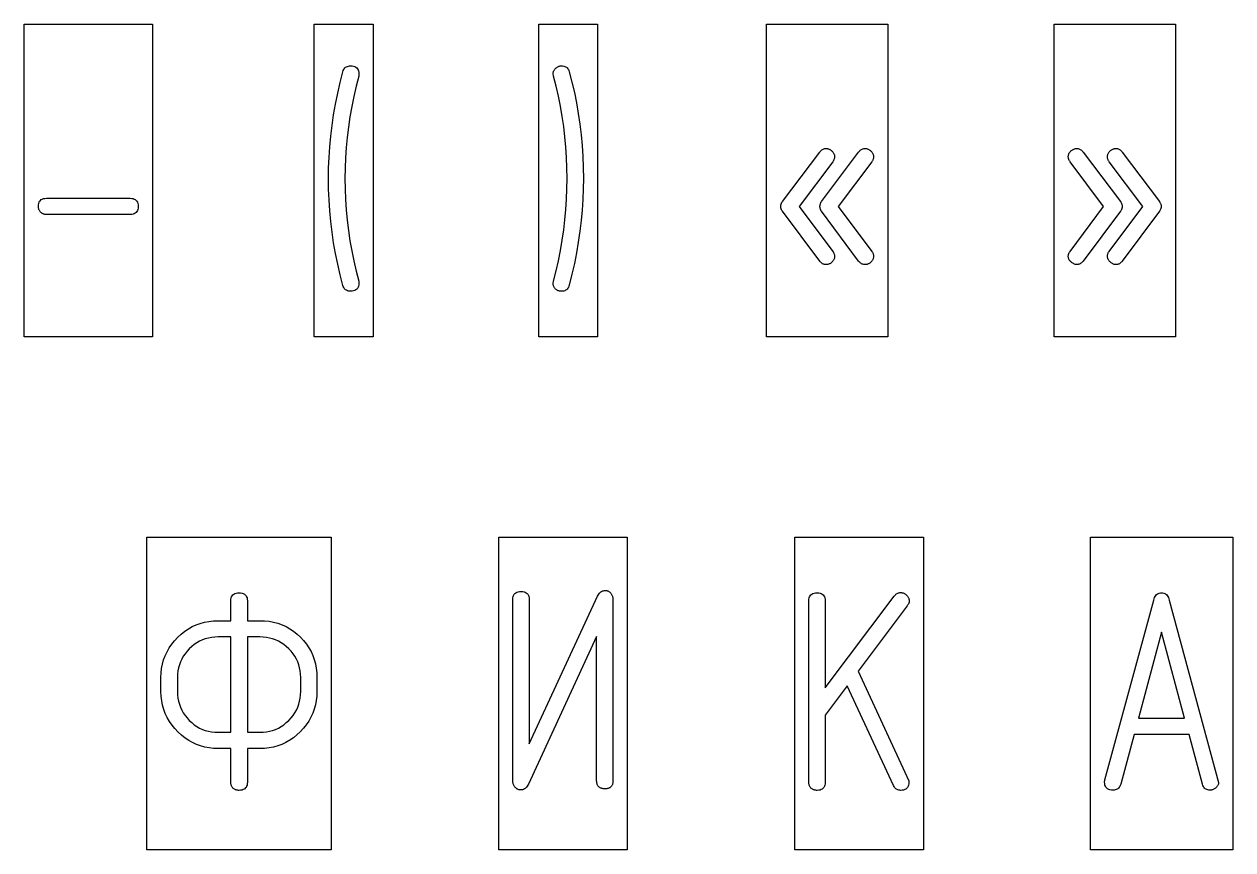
# Model space of a CAD drawing. Extents: x 0 to 347, y -110 to 9.
# Drawn here: x 47.23 to 89.77, y -110.41 to -81.36 of the extents above; entities that cross this region are included whole.
import ezdxf

# ---------------------------------------------------------------- set-up
doc = ezdxf.new("R2010")
doc.units = 0
for name, color, linetype in [('GOST_FRAME', 4, 'CONTINUOUS'), ('GOST_PUNCT', 5, 'CONTINUOUS'), ('GOST_SAMPLE', 2, 'CONTINUOUS')]:
    doc.layers.add(name, color=color, linetype=linetype)

msp = doc.modelspace()

# ---------------------------------------------------------------- linework, layer by layer
at = {"layer": 'GOST_FRAME'}
for points in [[(47.2276, -81.3574), (51.7409, -81.3574), (51.7409, -92.3574), (47.2276, -92.3574)], [(57.4385, -81.3574), (59.51, -81.3574), (59.51, -92.3574), (57.4385, -92.3574)], [(65.3488, -81.3574), (67.412, -81.3574), (67.412, -92.3574), (65.3488, -92.3574)], [(73.3588, -81.3574), (77.6229, -81.3574), (77.6229, -92.3574), (73.3588, -92.3574)], [(83.4784, -81.3574), (87.7508, -81.3574), (87.7508, -92.3574), (83.4784, -92.3574)], [(51.5432, -99.4106), (58.0332, -99.4106), (58.0332, -110.4106), (51.5432, -110.4106)], [(63.9302, -99.4106), (68.4518, -99.4106), (68.4518, -110.4106), (63.9302, -110.4106)], [(74.3488, -99.4106), (78.8787, -99.4106), (78.8787, -110.4106), (74.3488, -110.4106)], [(84.7591, -99.4106), (89.7708, -99.4106), (89.7708, -110.4106), (84.7591, -110.4106)]]:
    msp.add_lwpolyline(points, close=True, dxfattribs=at)
at = {"layer": 'GOST_PUNCT'}
for points in [[(58.7193, -90.7558), (58.6777, -90.7537), (58.6392, -90.7475), (58.6039, -90.7371), (58.5718, -90.7226), (58.5428, -90.7039), (58.5169, -90.6811), (58.4943, -90.6541), (58.4748, -90.6229), (58.4584, -90.5876), (58.4452, -90.5482), (58.3489, -90.1742), (58.2628, -89.7997), (58.1868, -89.4247), (58.1209, -89.0492), (58.0652, -88.6732), (58.0196, -88.2967), (57.9841, -87.9197), (57.9588, -87.5422), (57.9436, -87.1642), (57.9385, -86.7857), (57.9436, -86.4148), (57.9588, -86.0429), (57.9841, -85.6699), (58.0196, -85.296), (58.0652, -84.9211), (58.1209, -84.5452), (58.1868, -84.1683), (58.2628, -83.7904), (58.3489, -83.4115), (58.4452, -83.0316), (58.4584, -82.9921), (58.4748, -82.9568), (58.4943, -82.9257), (58.5169, -82.8987), (58.5428, -82.8758), (58.5718, -82.8571), (58.6039, -82.8426), (58.6392, -82.8322), (58.6777, -82.826), (58.7193, -82.8239), (58.7745, -82.8267), (58.8239, -82.8352), (58.8675, -82.8493), (58.9053, -82.8691), (58.9373, -82.8945), (58.9635, -82.9256), (58.9838, -82.9623), (58.9983, -83.0047), (59.0071, -83.0527), (59.01, -83.1063), (59.0017, -83.1811), (58.9101, -83.54), (58.8282, -83.8993), (58.756, -84.259), (58.6934, -84.6189), (58.6404, -84.9792), (58.597, -85.3399), (58.5633, -85.7008), (58.5392, -86.0621), (58.5248, -86.4238), (58.5199, -86.7857), (58.5248, -87.1552), (58.5392, -87.5229), (58.5633, -87.8888), (58.597, -88.2528), (58.6404, -88.615), (58.6934, -88.9754), (58.756, -89.334), (58.8282, -89.6907), (58.9101, -90.0456), (59.0017, -90.3987), (59.01, -90.4734), (59.0071, -90.5271), (58.9983, -90.5751), (58.9838, -90.6174), (58.9635, -90.6542), (58.9373, -90.6852), (58.9053, -90.7106), (58.8675, -90.7304), (58.8239, -90.7445), (58.7745, -90.753)], [(66.4136, -90.5399), (66.4004, -90.5809), (66.3841, -90.6176), (66.3645, -90.65), (66.3419, -90.6781), (66.316, -90.7018), (66.287, -90.7213), (66.2549, -90.7364), (66.2196, -90.7472), (66.1811, -90.7537), (66.1395, -90.7558), (66.115, -90.7551), (66.0914, -90.7528), (66.0685, -90.7491), (66.0465, -90.7439), (66.0253, -90.7371), (66.005, -90.7289), (65.9855, -90.7192), (65.9668, -90.708), (65.9489, -90.6953), (65.9319, -90.6811), (65.9161, -90.6655), (65.902, -90.6488), (65.8895, -90.631), (65.8787, -90.612), (65.8696, -90.5918), (65.8621, -90.5704), (65.8563, -90.5479), (65.8522, -90.5243), (65.8497, -90.4994), (65.8488, -90.4734), (65.8571, -90.3987), (65.9487, -90.0396), (66.0306, -89.6801), (66.1028, -89.32), (66.1654, -88.9595), (66.2184, -88.5984), (66.2618, -88.2369), (66.2955, -87.8748), (66.3196, -87.5123), (66.3341, -87.1493), (66.3389, -86.7857), (66.3341, -86.4178), (66.3196, -86.0515), (66.2955, -85.6869), (66.2618, -85.3239), (66.2184, -84.9626), (66.1654, -84.603), (66.1028, -84.245), (66.0306, -83.8887), (65.9487, -83.5341), (65.8571, -83.1811), (65.8488, -83.098), (65.8497, -83.0767), (65.8523, -83.0558), (65.8567, -83.0355), (65.8628, -83.0156), (65.8706, -82.9963), (65.8802, -82.9774), (65.8916, -82.9591), (65.9047, -82.9412), (65.9195, -82.9238), (65.936, -82.907), (65.9538, -82.8912), (65.9721, -82.8771), (65.991, -82.8646), (66.0105, -82.8538), (66.0305, -82.8447), (66.0512, -82.8372), (66.0724, -82.8314), (66.0942, -82.8272), (66.1166, -82.8248), (66.1395, -82.8239), (66.1811, -82.826), (66.2196, -82.8322), (66.2549, -82.8426), (66.287, -82.8571), (66.316, -82.8758), (66.3419, -82.8987), (66.3645, -82.9257), (66.3841, -82.9568), (66.4004, -82.9921), (66.4136, -83.0316), (66.5083, -83.395), (66.593, -83.7611), (66.6678, -84.1299), (66.7326, -84.5013), (66.7874, -84.8754), (66.8322, -85.2522), (66.8671, -85.6316), (66.892, -86.0136), (66.907, -86.3983), (66.912, -86.7857), (66.907, -87.1551), (66.892, -87.5259), (66.8671, -87.898), (66.8322, -88.2714), (66.7874, -88.6462), (66.7326, -89.0223), (66.6678, -89.3997), (66.593, -89.7784), (66.5083, -90.1585)], [(75.4535, -89.8173), (75.4273, -89.816), (75.402, -89.8123), (75.3775, -89.8061), (75.3538, -89.7973), (75.331, -89.7861), (75.309, -89.7724), (75.2878, -89.7562), (75.2674, -89.7375), (75.2479, -89.7164), (75.2292, -89.6927), (73.9169, -87.9402), (73.9059, -87.9251), (73.896, -87.9096), (73.8873, -87.8939), (73.8797, -87.8777), (73.8733, -87.8613), (73.8681, -87.8445), (73.864, -87.8274), (73.8611, -87.81), (73.8594, -87.7922), (73.8588, -87.7741), (73.8594, -87.7544), (73.8611, -87.7352), (73.864, -87.7165), (73.8681, -87.6983), (73.8733, -87.6806), (73.8797, -87.6635), (73.8873, -87.6468), (73.896, -87.6306), (73.9059, -87.6149), (73.9169, -87.5997), (75.2292, -85.8555), (75.2479, -85.8318), (75.2674, -85.8106), (75.2878, -85.7919), (75.309, -85.7757), (75.331, -85.762), (75.3538, -85.7508), (75.3775, -85.7421), (75.402, -85.7359), (75.4273, -85.7321), (75.4535, -85.7309), (75.4765, -85.7318), (75.499, -85.7346), (75.521, -85.7391), (75.5425, -85.7455), (75.5635, -85.7537), (75.5841, -85.7638), (75.6041, -85.7757), (75.6236, -85.7894), (75.6426, -85.8049), (75.6611, -85.8223), (75.6785, -85.8407), (75.694, -85.8595), (75.7077, -85.8786), (75.7196, -85.898), (75.7297, -85.9178), (75.7379, -85.9379), (75.7443, -85.9583), (75.7488, -85.9791), (75.7516, -86.0002), (75.7525, -86.0216), (75.7518, -86.0398), (75.7498, -86.0578), (75.7465, -86.0757), (75.7419, -86.0934), (75.7359, -86.1109), (75.7286, -86.1282), (75.7199, -86.1454), (75.71, -86.1625), (75.6987, -86.1793), (75.686, -86.196), (74.5066, -87.7741), (75.686, -89.3522), (75.6987, -89.3689), (75.71, -89.3857), (75.7199, -89.4027), (75.7286, -89.4199), (75.7359, -89.4373), (75.7419, -89.4548), (75.7465, -89.4725), (75.7498, -89.4904), (75.7518, -89.5084), (75.7525, -89.5266), (75.7516, -89.5495), (75.7488, -89.5719), (75.7443, -89.5937), (75.7379, -89.615), (75.7297, -89.6356), (75.7196, -89.6556), (75.7077, -89.6751), (75.694, -89.694), (75.6785, -89.7123), (75.6611, -89.7301), (75.6426, -89.7466), (75.6236, -89.7615), (75.6041, -89.7745), (75.5841, -89.7859), (75.5635, -89.7955), (75.5425, -89.8033), (75.521, -89.8094), (75.499, -89.8138), (75.4765, -89.8164)], [(76.8322, -89.8173), (76.8045, -89.816), (76.7777, -89.8123), (76.752, -89.8061), (76.7272, -89.7973), (76.7035, -89.7861), (76.6807, -89.7724), (76.659, -89.7562), (76.6382, -89.7375), (76.6184, -89.7164), (76.5997, -89.6927), (75.2957, -87.9402), (75.2846, -87.9251), (75.2748, -87.9096), (75.266, -87.8939), (75.2585, -87.8777), (75.2521, -87.8613), (75.2468, -87.8445), (75.2428, -87.8274), (75.2399, -87.81), (75.2381, -87.7922), (75.2375, -87.7741), (75.2381, -87.7544), (75.2399, -87.7352), (75.2428, -87.7165), (75.2468, -87.6983), (75.2521, -87.6806), (75.2585, -87.6635), (75.266, -87.6468), (75.2748, -87.6306), (75.2846, -87.6149), (75.2957, -87.5997), (76.5997, -85.8555), (76.6184, -85.8318), (76.6382, -85.8106), (76.659, -85.7919), (76.6807, -85.7757), (76.7035, -85.762), (76.7272, -85.7508), (76.752, -85.7421), (76.7777, -85.7359), (76.8045, -85.7321), (76.8322, -85.7309), (76.8537, -85.7318), (76.8748, -85.7346), (76.8955, -85.7391), (76.9159, -85.7455), (76.936, -85.7537), (76.9558, -85.7638), (76.9752, -85.7757), (76.9944, -85.7894), (77.0131, -85.8049), (77.0316, -85.8223), (77.0489, -85.8407), (77.0645, -85.8595), (77.0782, -85.8786), (77.09, -85.898), (77.1001, -85.9178), (77.1083, -85.9379), (77.1147, -85.9583), (77.1193, -85.9791), (77.122, -86.0002), (77.1229, -86.0216), (77.1223, -86.0398), (77.1206, -86.0578), (77.1177, -86.0757), (77.1136, -86.0934), (77.1084, -86.1109), (77.102, -86.1282), (77.0944, -86.1454), (77.0857, -86.1625), (77.0758, -86.1793), (77.0648, -86.196), (75.8771, -87.7741), (77.0648, -89.3522), (77.0758, -89.3689), (77.0857, -89.3857), (77.0944, -89.4027), (77.102, -89.4199), (77.1084, -89.4373), (77.1136, -89.4548), (77.1177, -89.4725), (77.1206, -89.4904), (77.1223, -89.5084), (77.1229, -89.5266), (77.122, -89.5495), (77.1193, -89.5719), (77.1147, -89.5937), (77.1083, -89.615), (77.1001, -89.6356), (77.09, -89.6556), (77.0782, -89.6751), (77.0645, -89.694), (77.0489, -89.7123), (77.0316, -89.7301), (77.0131, -89.7466), (76.9944, -89.7615), (76.9752, -89.7745), (76.9558, -89.7859), (76.936, -89.7955), (76.9159, -89.8033), (76.8955, -89.8094), (76.8748, -89.8138), (76.8537, -89.8164)], [(85.814, -87.9402), (84.5017, -89.6927), (84.483, -89.7164), (84.4635, -89.7375), (84.4431, -89.7562), (84.4219, -89.7724), (84.3999, -89.7861), (84.3771, -89.7973), (84.3534, -89.8061), (84.3289, -89.8123), (84.3036, -89.816), (84.2774, -89.8173), (84.2575, -89.8164), (84.2375, -89.8136), (84.2176, -89.8091), (84.1977, -89.8027), (84.1777, -89.7944), (84.1578, -89.7844), (84.1379, -89.7725), (84.1179, -89.7588), (84.098, -89.7433), (84.0781, -89.7259), (84.0591, -89.7075), (84.0422, -89.6887), (84.0272, -89.6696), (84.0143, -89.6502), (84.0033, -89.6304), (83.9944, -89.6103), (83.9874, -89.5899), (83.9824, -89.5691), (83.9794, -89.548), (83.9784, -89.5266), (83.9791, -89.5084), (83.9811, -89.4904), (83.9844, -89.4725), (83.989, -89.4548), (83.995, -89.4373), (84.0023, -89.4199), (84.011, -89.4027), (84.0209, -89.3857), (84.0322, -89.3689), (84.0449, -89.3522), (85.2243, -87.7741), (84.0449, -86.196), (84.0322, -86.1793), (84.0209, -86.1625), (84.011, -86.1454), (84.0023, -86.1282), (83.995, -86.1109), (83.989, -86.0934), (83.9844, -86.0757), (83.9811, -86.0578), (83.9791, -86.0398), (83.9784, -86.0216), (83.9794, -85.9986), (83.9822, -85.9762), (83.987, -85.9544), (83.9937, -85.9332), (84.0023, -85.9126), (84.0128, -85.8925), (84.0252, -85.873), (84.0395, -85.8542), (84.0558, -85.8358), (84.0739, -85.8181), (84.0931, -85.8015), (84.1126, -85.7867), (84.1324, -85.7736), (84.1523, -85.7623), (84.1725, -85.7527), (84.193, -85.7449), (84.2137, -85.7387), (84.2347, -85.7344), (84.2559, -85.7318), (84.2774, -85.7309), (84.3036, -85.7321), (84.3289, -85.7359), (84.3534, -85.7421), (84.3771, -85.7508), (84.3999, -85.762), (84.4219, -85.7757), (84.4431, -85.7919), (84.4635, -85.8106), (84.483, -85.8318), (84.5017, -85.8555), (85.814, -87.5997), (85.8236, -87.6118), (85.8326, -87.6249), (85.8409, -87.639), (85.8485, -87.6542), (85.8555, -87.6703), (85.8618, -87.6874), (85.8674, -87.7055), (85.8724, -87.7246), (85.8767, -87.7447), (85.8804, -87.7658), (85.8797, -87.784), (85.8777, -87.802), (85.8744, -87.8199), (85.8698, -87.8375), (85.8638, -87.8551), (85.8565, -87.8724), (85.8478, -87.8896), (85.8379, -87.9066), (85.8266, -87.9235)], [(87.1844, -87.9402), (85.8804, -89.6927), (85.8617, -89.7164), (85.8422, -89.7375), (85.8218, -89.7562), (85.8007, -89.7724), (85.7787, -89.7861), (85.7558, -89.7973), (85.7321, -89.8061), (85.7076, -89.8123), (85.6823, -89.816), (85.6561, -89.8173), (85.6347, -89.8164), (85.6135, -89.8136), (85.5925, -89.8091), (85.5718, -89.8027), (85.5513, -89.7944), (85.5311, -89.7844), (85.5111, -89.7725), (85.4914, -89.7588), (85.4719, -89.7433), (85.4527, -89.7259), (85.4345, -89.7075), (85.4183, -89.6887), (85.4039, -89.6696), (85.3915, -89.6502), (85.381, -89.6304), (85.3724, -89.6103), (85.3657, -89.5899), (85.361, -89.5691), (85.3581, -89.548), (85.3571, -89.5266), (85.3577, -89.5084), (85.3595, -89.4904), (85.3624, -89.4725), (85.3664, -89.4548), (85.3717, -89.4373), (85.3781, -89.4199), (85.3856, -89.4027), (85.3944, -89.3857), (85.4042, -89.3689), (85.4153, -89.3522), (86.603, -87.7741), (85.4153, -86.196), (85.4042, -86.1793), (85.3944, -86.1625), (85.3856, -86.1454), (85.3781, -86.1282), (85.3717, -86.1109), (85.3664, -86.0934), (85.3624, -86.0757), (85.3595, -86.0578), (85.3577, -86.0398), (85.3571, -86.0216), (85.3581, -85.9986), (85.3608, -85.9762), (85.3654, -85.9544), (85.3718, -85.9332), (85.38, -85.9126), (85.39, -85.8925), (85.4019, -85.873), (85.4156, -85.8542), (85.4311, -85.8358), (85.4485, -85.8181), (85.467, -85.8015), (85.486, -85.7867), (85.5056, -85.7736), (85.5256, -85.7623), (85.5461, -85.7527), (85.5671, -85.7449), (85.5886, -85.7387), (85.6106, -85.7344), (85.6331, -85.7318), (85.6561, -85.7309), (85.6823, -85.7321), (85.7076, -85.7359), (85.7321, -85.7421), (85.7558, -85.7508), (85.7787, -85.762), (85.8007, -85.7757), (85.8218, -85.7919), (85.8422, -85.8106), (85.8617, -85.8318), (85.8804, -85.8555), (87.1844, -87.5997), (87.194, -87.6118), (87.203, -87.6249), (87.2113, -87.639), (87.2189, -87.6542), (87.2259, -87.6703), (87.2322, -87.6874), (87.2379, -87.7055), (87.2429, -87.7246), (87.2472, -87.7447), (87.2508, -87.7658), (87.2502, -87.784), (87.2482, -87.802), (87.2449, -87.8199), (87.2402, -87.8375), (87.2342, -87.8551), (87.2269, -87.8724), (87.2183, -87.8896), (87.2083, -87.9066), (87.197, -87.9235)], [(50.9585, -88.0565), (48.01, -88.0565), (47.984, -88.0556), (47.9591, -88.053), (47.9355, -88.0486), (47.913, -88.0425), (47.8916, -88.0347), (47.8714, -88.0251), (47.8524, -88.0137), (47.8346, -88.0007), (47.8179, -87.9858), (47.8023, -87.9693), (47.7881, -87.9516), (47.7754, -87.9336), (47.7642, -87.9151), (47.7545, -87.8962), (47.7463, -87.8769), (47.7395, -87.8571), (47.7343, -87.837), (47.7306, -87.8164), (47.7283, -87.7955), (47.7276, -87.7741), (47.7304, -87.7189), (47.7389, -87.6694), (47.753, -87.6258), (47.7728, -87.588), (47.7982, -87.5561), (47.8292, -87.5299), (47.8659, -87.5096), (47.9083, -87.495), (47.9563, -87.4863), (48.01, -87.4834), (50.9585, -87.4834), (51.0121, -87.4863), (51.0601, -87.495), (51.1025, -87.5096), (51.1392, -87.5299), (51.1703, -87.5561), (51.1957, -87.588), (51.2154, -87.6258), (51.2296, -87.6694), (51.238, -87.7189), (51.2409, -87.7741), (51.238, -87.8277), (51.2296, -87.8757), (51.2154, -87.9181), (51.1957, -87.9548), (51.1703, -87.9859), (51.1392, -88.0113), (51.1025, -88.0311), (51.0601, -88.0452), (51.0121, -88.0537)]]:
    msp.add_lwpolyline(points, close=True, dxfattribs=at)
at = {"layer": 'GOST_SAMPLE'}
for points in [[(55.5233, -106.8488), (55.0831, -106.8488), (55.0831, -108.0282), (55.0801, -108.0835), (55.0714, -108.1329), (55.0569, -108.1765), (55.0365, -108.2143), (55.0104, -108.2463), (54.9784, -108.2724), (54.9406, -108.2928), (54.897, -108.3073), (54.8476, -108.316), (54.7924, -108.3189), (54.7709, -108.3183), (54.7498, -108.3163), (54.7291, -108.313), (54.7086, -108.3083), (54.6885, -108.3023), (54.6688, -108.295), (54.6493, -108.2864), (54.6302, -108.2764), (54.6115, -108.2651), (54.593, -108.2525), (54.5757, -108.2383), (54.5601, -108.2223), (54.5464, -108.2044), (54.5346, -108.1847), (54.5245, -108.1632), (54.5163, -108.1399), (54.5099, -108.1147), (54.5053, -108.0877), (54.5026, -108.0589), (54.5017, -108.0282), (54.5017, -106.8488), (54.0532, -106.8488), (53.8911, -106.843), (53.7339, -106.8256), (53.5815, -106.7965), (53.4339, -106.7558), (53.2911, -106.7035), (53.1532, -106.6395), (53.02, -106.564), (52.8917, -106.4767), (52.7682, -106.3779), (52.6495, -106.2674), (52.5343, -106.147), (52.4312, -106.0216), (52.3403, -105.8912), (52.2615, -105.7558), (52.1948, -105.6154), (52.1402, -105.4701), (52.0978, -105.3198), (52.0674, -105.1645), (52.0493, -105.0042), (52.0432, -104.8389), (52.0432, -104.3488), (52.0491, -104.1852), (52.0668, -104.0264), (52.0963, -103.8725), (52.1375, -103.7236), (52.1906, -103.5795), (52.2555, -103.4404), (52.3321, -103.3061), (52.4206, -103.1767), (52.5208, -103.0523), (52.6329, -102.9327), (52.7532, -102.8215), (52.8784, -102.7219), (53.0084, -102.6341), (53.1432, -102.558), (53.2828, -102.4936), (53.4272, -102.4409), (53.5765, -102.3999), (53.7306, -102.3706), (53.8895, -102.353), (54.0532, -102.3472), (54.5017, -102.3472), (54.5017, -101.6495), (54.5046, -101.5958), (54.5133, -101.5478), (54.5278, -101.5055), (54.5482, -101.4688), (54.5743, -101.4377), (54.6063, -101.4123), (54.6441, -101.3925), (54.6877, -101.3784), (54.7371, -101.3699), (54.7924, -101.3671), (54.8476, -101.3699), (54.897, -101.3784), (54.9406, -101.3925), (54.9784, -101.4123), (55.0104, -101.4377), (55.0365, -101.4688), (55.0569, -101.5055), (55.0714, -101.5478), (55.0801, -101.5958), (55.0831, -101.6495), (55.0831, -102.3472), (55.5233, -102.3472), (55.69, -102.353), (55.8515, -102.3704), (56.0076, -102.3995), (56.1585, -102.4402), (56.304, -102.4925), (56.4442, -102.5565), (56.5791, -102.6321), (56.7086, -102.7193), (56.8329, -102.8181), (56.9518, -102.9286), (57.0623, -103.0474), (57.1611, -103.1714), (57.2483, -103.3006), (57.3239, -103.4349), (57.3879, -103.5743), (57.4402, -103.7189), (57.4809, -103.8687), (57.51, -104.0236), (57.5274, -104.1836), (57.5332, -104.3488), (57.5332, -104.8389), (57.5274, -105.001), (57.5098, -105.1586), (57.4805, -105.3117), (57.4395, -105.4601), (57.3868, -105.604), (57.3224, -105.7434), (57.2463, -105.8781), (57.1585, -106.0083), (57.0589, -106.1339), (56.9477, -106.255), (56.828, -106.3678), (56.7033, -106.4688), (56.5735, -106.5578), (56.4387, -106.635), (56.2988, -106.7004), (56.1538, -106.7538), (56.0038, -106.7954), (55.8487, -106.8251), (55.6885, -106.8429)], [(67.6694, -108.2691), (67.648, -108.2684), (67.6269, -108.2664), (67.6061, -108.2631), (67.5857, -108.2585), (67.5656, -108.2525), (67.5458, -108.2452), (67.5264, -108.2365), (67.5073, -108.2266), (67.4885, -108.2153), (67.4701, -108.2027), (67.4527, -108.1885), (67.4372, -108.1728), (67.4235, -108.1553), (67.4116, -108.1362), (67.4016, -108.1154), (67.3934, -108.093), (67.387, -108.0689), (67.3824, -108.0432), (67.3797, -108.0158), (67.3787, -107.9867), (67.3787, -102.9037), (64.9784, -108.103), (64.9591, -108.1409), (64.9379, -108.1748), (64.9146, -108.2047), (64.8894, -108.2306), (64.8621, -108.2525), (64.8329, -108.2704), (64.8017, -108.2844), (64.7684, -108.2944), (64.7332, -108.3003), (64.696, -108.3023), (64.6762, -108.3015), (64.6568, -108.2988), (64.6377, -108.2945), (64.6189, -108.2884), (64.6005, -108.2805), (64.5824, -108.2709), (64.5646, -108.2596), (64.5472, -108.2465), (64.5301, -108.2317), (64.5133, -108.2151), (64.4975, -108.1971), (64.4834, -108.1781), (64.4709, -108.1579), (64.4601, -108.1367), (64.451, -108.1144), (64.4435, -108.091), (64.4377, -108.0666), (64.4336, -108.041), (64.4311, -108.0144), (64.4302, -107.9867), (64.4302, -101.5997), (64.4331, -101.546), (64.4419, -101.498), (64.4564, -101.4556), (64.4767, -101.4189), (64.5029, -101.3879), (64.5349, -101.3625), (64.5727, -101.3427), (64.6163, -101.3286), (64.6657, -101.3201), (64.7209, -101.3173), (64.7746, -101.3201), (64.8226, -101.3286), (64.865, -101.3427), (64.9017, -101.3625), (64.9327, -101.3879), (64.9581, -101.4189), (64.9779, -101.4556), (64.992, -101.498), (65.0005, -101.546), (65.0033, -101.5997), (65.0033, -106.6827), (67.412, -101.4834), (67.4311, -101.4455), (67.4522, -101.4116), (67.475, -101.3817), (67.4997, -101.3558), (67.5262, -101.3339), (67.5545, -101.3159), (67.5846, -101.302), (67.6166, -101.292), (67.6504, -101.286), (67.686, -101.2841), (67.7089, -101.285), (67.7309, -101.288), (67.7521, -101.293), (67.7724, -101.3), (67.7919, -101.309), (67.8106, -101.3199), (67.8285, -101.3329), (67.8455, -101.3478), (67.8617, -101.3648), (67.8771, -101.3837), (67.8913, -101.4038), (67.904, -101.4243), (67.9152, -101.445), (67.9249, -101.4661), (67.9331, -101.4875), (67.9399, -101.5093), (67.9451, -101.5314), (67.9488, -101.5538), (67.9511, -101.5766), (67.9518, -101.5997), (67.9518, -107.9867), (67.951, -108.0142), (67.9487, -108.0404), (67.9447, -108.0651), (67.9392, -108.0884), (67.9321, -108.1103), (67.9234, -108.1307), (67.9132, -108.1498), (67.9013, -108.1674), (67.8879, -108.1837), (67.8729, -108.1985), (67.8567, -108.2119), (67.8395, -108.2239), (67.8215, -108.2345), (67.8025, -108.2437), (67.7826, -108.2515), (67.7618, -108.2578), (67.7401, -108.2627), (67.7174, -108.2663), (67.6939, -108.2684)], [(78.3123, -101.8239), (76.5847, -104.1246), (78.3621, -107.9867), (78.3622, -107.9916), (78.3625, -107.9963), (78.3629, -108.0009), (78.3635, -108.0053), (78.3642, -108.0096), (78.3651, -108.0136), (78.3662, -108.0175), (78.3674, -108.0213), (78.3689, -108.0248), (78.3704, -108.0282), (78.3675, -108.0835), (78.3588, -108.1329), (78.3443, -108.1765), (78.3239, -108.2143), (78.2978, -108.2463), (78.2658, -108.2724), (78.228, -108.2928), (78.1844, -108.3073), (78.135, -108.316), (78.0797, -108.3189), (78.0458, -108.3173), (78.014, -108.3123), (77.9841, -108.304), (77.9561, -108.2924), (77.9302, -108.2774), (77.9063, -108.2591), (77.8844, -108.2375), (77.8645, -108.2126), (77.8465, -108.1844), (77.8306, -108.1528), (76.1944, -104.6395), (75.4219, -105.6694), (75.4219, -108.0282), (75.4191, -108.0835), (75.4106, -108.1329), (75.3965, -108.1765), (75.3767, -108.2143), (75.3513, -108.2463), (75.3203, -108.2724), (75.2836, -108.2928), (75.2412, -108.3073), (75.1932, -108.316), (75.1395, -108.3189), (75.1181, -108.3183), (75.097, -108.3163), (75.0762, -108.313), (75.0558, -108.3083), (75.0357, -108.3023), (75.0159, -108.295), (74.9965, -108.2864), (74.9774, -108.2764), (74.9586, -108.2651), (74.9402, -108.2525), (74.9228, -108.2383), (74.9073, -108.2223), (74.8936, -108.2044), (74.8817, -108.1847), (74.8717, -108.1632), (74.8635, -108.1399), (74.8571, -108.1147), (74.8525, -108.0877), (74.8498, -108.0589), (74.8488, -108.0282), (74.8488, -101.6495), (74.8517, -101.5958), (74.8605, -101.5478), (74.875, -101.5055), (74.8953, -101.4688), (74.9215, -101.4377), (74.9535, -101.4123), (74.9913, -101.3925), (75.0349, -101.3784), (75.0843, -101.3699), (75.1395, -101.3671), (75.1932, -101.3699), (75.2412, -101.3784), (75.2836, -101.3925), (75.3203, -101.4123), (75.3513, -101.4377), (75.3767, -101.4688), (75.3965, -101.5055), (75.4106, -101.5478), (75.4191, -101.5958), (75.4219, -101.6495), (75.4219, -104.7143), (77.8555, -101.4834), (77.8742, -101.4597), (77.8937, -101.4385), (77.914, -101.4199), (77.9352, -101.4037), (77.9572, -101.39), (77.9801, -101.3787), (78.0037, -101.37), (78.0282, -101.3638), (78.0536, -101.36), (78.0797, -101.3588), (78.1027, -101.3597), (78.1252, -101.3625), (78.1473, -101.367), (78.1688, -101.3734), (78.1898, -101.3816), (78.2103, -101.3917), (78.2303, -101.4036), (78.2498, -101.4173), (78.2689, -101.4328), (78.2874, -101.4502), (78.3047, -101.4686), (78.3203, -101.4874), (78.334, -101.5065), (78.3458, -101.5259), (78.3559, -101.5457), (78.3641, -101.5658), (78.3705, -101.5862), (78.3751, -101.607), (78.3778, -101.6281), (78.3787, -101.6495), (78.3781, -101.6677), (78.3761, -101.6857), (78.3728, -101.7036), (78.3681, -101.7213), (78.3621, -101.7388), (78.3548, -101.7561), (78.3462, -101.7733), (78.3362, -101.7904), (78.3249, -101.8072)], [(86.2973, -106.3505), (85.8239, -108.103), (85.8107, -108.1424), (85.7944, -108.1777), (85.7748, -108.2089), (85.7522, -108.2359), (85.7263, -108.2587), (85.6973, -108.2774), (85.6652, -108.2919), (85.6299, -108.3023), (85.5914, -108.3086), (85.5498, -108.3106), (85.4946, -108.3078), (85.4452, -108.2993), (85.4016, -108.2852), (85.3638, -108.2654), (85.3318, -108.24), (85.3056, -108.209), (85.2853, -108.1723), (85.2708, -108.1299), (85.262, -108.0819), (85.2591, -108.0282), (85.2674, -107.9535), (86.9867, -101.6246), (87.0014, -101.5757), (87.0189, -101.5319), (87.0393, -101.4933), (87.0625, -101.4598), (87.0885, -101.4315), (87.1173, -101.4083), (87.1489, -101.3903), (87.1834, -101.3774), (87.2207, -101.3697), (87.2608, -101.3671), (87.3009, -101.3697), (87.3382, -101.3774), (87.3727, -101.3903), (87.4043, -101.4083), (87.4331, -101.4315), (87.4591, -101.4598), (87.4823, -101.4933), (87.5027, -101.5319), (87.5202, -101.5757), (87.5349, -101.6246), (89.2708, -108.0365), (89.2698, -108.0579), (89.2669, -108.0787), (89.2622, -108.0991), (89.2555, -108.1189), (89.2469, -108.1383), (89.2364, -108.1571), (89.224, -108.1755), (89.2096, -108.1934), (89.1934, -108.2107), (89.1752, -108.2276), (89.156, -108.2434), (89.1365, -108.2575), (89.1168, -108.2699), (89.0968, -108.2807), (89.0766, -108.2899), (89.0561, -108.2973), (89.0354, -108.3032), (89.0145, -108.3073), (88.9932, -108.3098), (88.9718, -108.3106), (88.9317, -108.3086), (88.8947, -108.3023), (88.8606, -108.2919), (88.8296, -108.2774), (88.8015, -108.2587), (88.7764, -108.2359), (88.7543, -108.2089), (88.7352, -108.1777), (88.7191, -108.1424), (88.706, -108.103), (88.2326, -106.3505)], [(54.5017, -102.9203), (54.0532, -102.9203), (53.9354, -102.9244), (53.8213, -102.9369), (53.7108, -102.9576), (53.604, -102.9867), (53.5008, -103.0241), (53.4013, -103.0698), (53.3055, -103.1238), (53.2133, -103.186), (53.1248, -103.2566), (53.0399, -103.3355), (52.961, -103.4204), (52.8904, -103.509), (52.8281, -103.6012), (52.7741, -103.697), (52.7284, -103.7965), (52.691, -103.8997), (52.662, -104.0065), (52.6412, -104.1169), (52.6287, -104.2311), (52.6246, -104.3488), (52.6246, -104.8389), (52.6287, -104.9567), (52.6412, -105.0709), (52.662, -105.1816), (52.691, -105.2887), (52.7284, -105.3922), (52.7741, -105.4922), (52.8281, -105.5886), (52.8904, -105.6814), (52.961, -105.7706), (53.0399, -105.8563), (53.1248, -105.936), (53.2133, -106.0073), (53.3055, -106.0702), (53.4013, -106.1248), (53.5008, -106.1709), (53.604, -106.2086), (53.7108, -106.238), (53.8213, -106.259), (53.9354, -106.2716), (54.0532, -106.2757), (54.5017, -106.2757)], [(56.9601, -104.3488), (56.9559, -104.2311), (56.9434, -104.1169), (56.9224, -104.0065), (56.893, -103.8997), (56.8553, -103.7965), (56.8091, -103.697), (56.7546, -103.6012), (56.6917, -103.509), (56.6204, -103.4204), (56.5407, -103.3355), (56.455, -103.2566), (56.3658, -103.186), (56.273, -103.1238), (56.1766, -103.0698), (56.0766, -103.0241), (55.9731, -102.9867), (55.866, -102.9576), (55.7553, -102.9369), (55.6411, -102.9244), (55.5233, -102.9203), (55.0831, -102.9203), (55.0831, -106.2757), (55.5233, -106.2757), (55.6411, -106.2716), (55.7553, -106.259), (55.866, -106.238), (55.9731, -106.2086), (56.0766, -106.1709), (56.1766, -106.1248), (56.273, -106.0702), (56.3658, -106.0073), (56.455, -105.936), (56.5407, -105.8563), (56.6204, -105.7706), (56.6917, -105.6814), (56.7546, -105.5886), (56.8091, -105.4922), (56.8553, -105.3922), (56.893, -105.2887), (56.9224, -105.1816), (56.9434, -105.0709), (56.9559, -104.9567), (56.9601, -104.8389)], [(87.2608, -102.7458), (86.4468, -105.7774), (88.0748, -105.7774)]]:
    msp.add_lwpolyline(points, close=True, dxfattribs=at)

doc.saveas('drawing.dxf')
